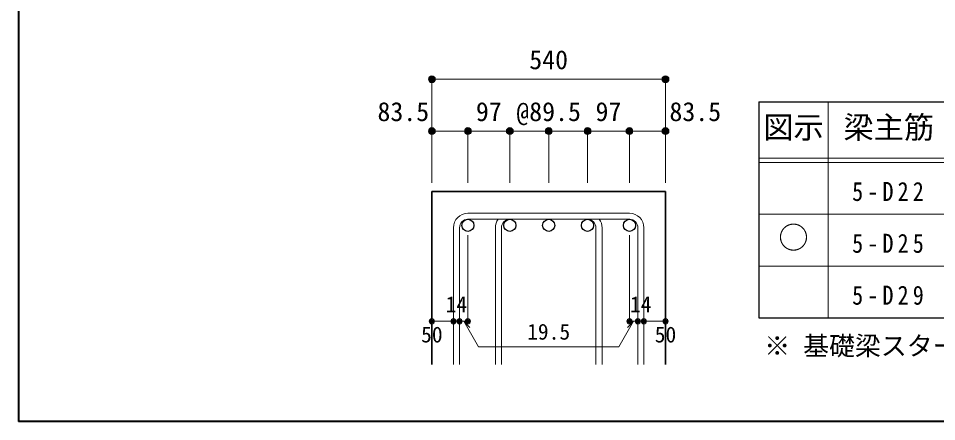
# Model space of a CAD drawing. Units: millimetres at full size, sheet at 1:20. Extents: x -3982 to 3969, y -2797 to 2801.
# Drawn here: x -3982 to -1856, y -2797 to -1864 of the extents above; entities that cross this region are included whole.
import ezdxf
from ezdxf.enums import TextEntityAlignment as Align

# ---------------------------------------------------------------- set-up
doc = ezdxf.new("R2010")
doc.units = ezdxf.units.MM
doc.header["$LTSCALE"] = 20
doc.header["$PDMODE"] = 32
doc.header["$PDSIZE"] = 12
for name, color, linetype, lineweight in [('6-1_躯体線', 2, 'Continuous', 35), ('6-5_梁主筋', 7, 'Continuous', 18), ('6-6_S.T.P.', 7, 'Continuous', 18), ('6-7_文字', 7, 'Continuous', 18), ('6-D_寸法', 4, 'Continuous', 9), ('6-E_枠', 7, 'Continuous', 18), ('F-0_枠', 6, 'Continuous', 40)]:
    doc.layers.add(name, color=color, linetype=linetype, lineweight=lineweight)
doc.styles.add('ＭＳ ゴシック', font='')
doc.styles.get('ＭＳ ゴシック').set_extended_font_data('MS Gothic')

msp = doc.modelspace()

# ---------------------------------------------------------------- linework, layer by layer
at = {"layer": '6-1_躯体線'}
for p, q in [((-3024.37, -2264.67), (-3024.37, -2664.67)), ((-3024.37, -2264.67), (-2483.37, -2264.67)), ((-2483.37, -2264.67), (-2483.37, -2664.67))]:
    msp.add_line(p, q, dxfattribs=at)
at = {"layer": '6-5_梁主筋', "color": 3, "lineweight": 25}
for centre in [(-2940.87, -2342.67), (-2843.87, -2342.67), (-2753.87, -2342.67), (-2663.87, -2342.67), (-2566.87, -2342.67)]:
    msp.add_circle(centre, 14, dxfattribs=at)
at = {"layer": '6-6_S.T.P.'}
for p, q in [((-2566.87, -2314.67), (-2940.87, -2314.67)), ((-2566.87, -2328.67), (-2940.87, -2328.67)), ((-2974.37, -2348.17), (-2974.37, -2664.67)), ((-2960.37, -2348.17), (-2960.37, -2664.67)), ((-2877.37, -2348.17), (-2877.37, -2664.67)), ((-2863.37, -2348.17), (-2863.37, -2664.67)), ((-2644.37, -2348.17), (-2644.37, -2664.67)), ((-2630.37, -2348.17), (-2630.37, -2664.67)), ((-2547.37, -2348.17), (-2547.37, -2664.67)), ((-2533.37, -2348.17), (-2533.37, -2664.67))]:
    msp.add_line(p, q, dxfattribs=at)
for centre, radius, start, end in [((-2940.87, -2348.17), 33.5, 90, 180), ((-2566.87, -2348.17), 33.5, 0, 90), ((-2940.87, -2348.17), 19.5, 90, 180), ((-2843.87, -2348.17), 33.5, 144.40235, 180), ((-2843.87, -2348.17), 19.5, 90, 180), ((-2663.87, -2348.17), 19.5, 0, 90), ((-2663.87, -2348.17), 33.5, 0, 35.59765), ((-2566.87, -2348.17), 19.5, 0, 90)]:
    msp.add_arc(centre, radius, start, end, dxfattribs=at)
at = {"layer": '6-D_寸法'}
for p, q in [((-3024.37, -2004.67), (-3024.37, -2124.67)), ((-3024.37, -2004.67), (-2483.37, -2004.67)), ((-2483.37, -2004.67), (-2483.37, -2124.67)), ((-3024.37, -2124.67), (-3024.37, -2244.67)), ((-3024.37, -2124.67), (-2940.87, -2124.67)), ((-2940.87, -2124.67), (-2940.87, -2244.67)), ((-2940.87, -2124.67), (-2843.87, -2124.67)), ((-2843.87, -2124.67), (-2843.87, -2244.67)), ((-2843.87, -2124.67), (-2753.87, -2124.67)), ((-2753.87, -2124.67), (-2753.87, -2244.67)), ((-2753.87, -2124.67), (-2663.87, -2124.67)), ((-2663.87, -2124.67), (-2663.87, -2244.67)), ((-2663.87, -2124.67), (-2566.87, -2124.67)), ((-2566.87, -2124.67), (-2566.87, -2244.67)), ((-2566.87, -2124.67), (-2483.37, -2124.67)), ((-2483.37, -2124.67), (-2483.37, -2244.67)), ((-2940.87, -2564.67), (-2940.87, -2365.34)), ((-2566.87, -2564.67), (-2566.87, -2365.34)), ((-3024.37, -2564.67), (-2974.37, -2564.67)), ((-2974.37, -2564.67), (-2940.87, -2564.67)), ((-2950.62, -2564.67), (-2936.47, -2578.81)), ((-2950.62, -2564.67), (-2916.39, -2623.95)), ((-2557.12, -2564.67), (-2591.34, -2623.95)), ((-2557.12, -2564.67), (-2571.26, -2578.81)), ((-2566.87, -2564.67), (-2483.37, -2564.67)), ((-2547.37, -2564.67), (-2533.37, -2564.67)), ((-2916.39, -2623.95), (-2591.34, -2623.95))]:
    msp.add_line(p, q, dxfattribs=at)
for centre, radius in [((-3024.37, -2004.67), 8), ((-3024.37, -2004.67), 7.2), ((-3024.37, -2004.67), 6.4), ((-2483.37, -2004.67), 8), ((-2483.37, -2004.67), 7.2), ((-2483.37, -2004.67), 6.4), ((-3024.37, -2004.67), 5.6), ((-3024.37, -2004.67), 4.8), ((-3024.37, -2004.67), 4), ((-3024.37, -2004.67), 3.2), ((-3024.37, -2004.67), 2.4), ((-3024.37, -2004.67), 1.6), ((-3024.37, -2004.67), 0.8), ((-2483.37, -2004.67), 5.6), ((-2483.37, -2004.67), 4.8), ((-2483.37, -2004.67), 4), ((-2483.37, -2004.67), 3.2), ((-2483.37, -2004.67), 2.4), ((-2483.37, -2004.67), 1.6), ((-2483.37, -2004.67), 0.8), ((-3024.37, -2124.67), 8), ((-3024.37, -2124.67), 7.2), ((-3024.37, -2124.67), 6.4), ((-3024.37, -2124.67), 5.6), ((-3024.37, -2124.67), 4.8), ((-3024.37, -2124.67), 4), ((-3024.37, -2124.67), 3.2), ((-3024.37, -2124.67), 2.4), ((-3024.37, -2124.67), 1.6), ((-3024.37, -2124.67), 0.8), ((-2940.87, -2124.67), 8), ((-2940.87, -2124.67), 7.2), ((-2940.87, -2124.67), 6.4), ((-2940.87, -2124.67), 5.6), ((-2940.87, -2124.67), 4.8), ((-2940.87, -2124.67), 4), ((-2940.87, -2124.67), 3.2), ((-2940.87, -2124.67), 2.4), ((-2940.87, -2124.67), 1.6), ((-2940.87, -2124.67), 0.8), ((-2843.87, -2124.67), 8), ((-2843.87, -2124.67), 7.2), ((-2843.87, -2124.67), 6.4), ((-2843.87, -2124.67), 5.6), ((-2843.87, -2124.67), 4.8), ((-2843.87, -2124.67), 4), ((-2843.87, -2124.67), 3.2), ((-2843.87, -2124.67), 2.4), ((-2843.87, -2124.67), 1.6), ((-2843.87, -2124.67), 0.8), ((-2753.87, -2124.67), 8), ((-2753.87, -2124.67), 7.2), ((-2753.87, -2124.67), 6.4), ((-2753.87, -2124.67), 5.6), ((-2753.87, -2124.67), 4.8), ((-2753.87, -2124.67), 4), ((-2753.87, -2124.67), 3.2), ((-2753.87, -2124.67), 2.4), ((-2753.87, -2124.67), 1.6), ((-2753.87, -2124.67), 0.8), ((-2663.87, -2124.67), 8), ((-2663.87, -2124.67), 7.2), ((-2663.87, -2124.67), 6.4), ((-2663.87, -2124.67), 5.6), ((-2663.87, -2124.67), 4.8), ((-2663.87, -2124.67), 4), ((-2663.87, -2124.67), 3.2), ((-2663.87, -2124.67), 2.4), ((-2663.87, -2124.67), 1.6), ((-2663.87, -2124.67), 0.8), ((-2566.87, -2124.67), 8), ((-2566.87, -2124.67), 7.2), ((-2566.87, -2124.67), 6.4), ((-2566.87, -2124.67), 5.6), ((-2566.87, -2124.67), 4.8), ((-2566.87, -2124.67), 4), ((-2566.87, -2124.67), 3.2), ((-2566.87, -2124.67), 2.4), ((-2566.87, -2124.67), 1.6), ((-2566.87, -2124.67), 0.8), ((-2483.37, -2124.67), 8), ((-2483.37, -2124.67), 7.2), ((-2483.37, -2124.67), 6.4), ((-2483.37, -2124.67), 5.6), ((-2483.37, -2124.67), 4.8), ((-2483.37, -2124.67), 4), ((-2483.37, -2124.67), 3.2), ((-2483.37, -2124.67), 2.4), ((-2483.37, -2124.67), 1.6), ((-2483.37, -2124.67), 0.8), ((-3024.37, -2564.67), 4), ((-3024.37, -2564.67), 3.6), ((-3024.37, -2564.67), 3.2), ((-3024.37, -2564.67), 2.8), ((-3024.37, -2564.67), 2.4), ((-3024.37, -2564.67), 2), ((-3024.37, -2564.67), 1.6), ((-3024.37, -2564.67), 1.2), ((-3024.37, -2564.67), 0.8), ((-3024.37, -2564.67), 0.4), ((-2974.37, -2564.67), 4), ((-2974.37, -2564.67), 3.6), ((-2974.37, -2564.67), 3.2), ((-2974.37, -2564.67), 2.8), ((-2974.37, -2564.67), 2.4), ((-2974.37, -2564.67), 2), ((-2974.37, -2564.67), 1.6), ((-2974.37, -2564.67), 1.2), ((-2974.37, -2564.67), 0.8), ((-2974.37, -2564.67), 0.4), ((-2960.37, -2564.67), 4), ((-2960.37, -2564.67), 3.6), ((-2960.37, -2564.67), 3.2), ((-2960.37, -2564.67), 2.8), ((-2960.37, -2564.67), 2.4), ((-2960.37, -2564.67), 2), ((-2960.37, -2564.67), 1.6), ((-2960.37, -2564.67), 1.2), ((-2960.37, -2564.67), 0.8), ((-2960.37, -2564.67), 0.4), ((-2940.87, -2564.67), 4), ((-2940.87, -2564.67), 3.6), ((-2940.87, -2564.67), 3.2), ((-2940.87, -2564.67), 2.8), ((-2940.87, -2564.67), 2.4), ((-2940.87, -2564.67), 2), ((-2940.87, -2564.67), 1.6), ((-2940.87, -2564.67), 1.2), ((-2940.87, -2564.67), 0.8), ((-2940.87, -2564.67), 0.4), ((-2566.87, -2564.67), 4), ((-2566.87, -2564.67), 3.6), ((-2566.87, -2564.67), 3.2), ((-2566.87, -2564.67), 2.8), ((-2566.87, -2564.67), 2.4), ((-2566.87, -2564.67), 2), ((-2566.87, -2564.67), 1.6), ((-2566.87, -2564.67), 1.2), ((-2566.87, -2564.67), 0.8), ((-2566.87, -2564.67), 0.4), ((-2547.37, -2564.67), 4), ((-2547.37, -2564.67), 3.6), ((-2547.37, -2564.67), 3.2), ((-2547.37, -2564.67), 2.8), ((-2547.37, -2564.67), 2.4), ((-2547.37, -2564.67), 2), ((-2547.37, -2564.67), 1.6), ((-2547.37, -2564.67), 1.2), ((-2547.37, -2564.67), 0.8), ((-2547.37, -2564.67), 0.4), ((-2533.37, -2564.67), 4), ((-2533.37, -2564.67), 3.6), ((-2533.37, -2564.67), 3.2), ((-2533.37, -2564.67), 2.8), ((-2533.37, -2564.67), 2.4), ((-2533.37, -2564.67), 2), ((-2533.37, -2564.67), 1.6), ((-2533.37, -2564.67), 1.2), ((-2533.37, -2564.67), 0.8), ((-2533.37, -2564.67), 0.4), ((-2483.37, -2564.67), 4), ((-2483.37, -2564.67), 3.6), ((-2483.37, -2564.67), 3.2), ((-2483.37, -2564.67), 2.8), ((-2483.37, -2564.67), 2.4), ((-2483.37, -2564.67), 2), ((-2483.37, -2564.67), 1.6), ((-2483.37, -2564.67), 1.2), ((-2483.37, -2564.67), 0.8), ((-2483.37, -2564.67), 0.4)]:
    msp.add_circle(centre, radius, dxfattribs=at)
at = {"layer": '6-D_寸法', "color": 7}
for p in [(-3024.37, -2004.67), (-2483.37, -2004.67), (-3024.37, -2124.67), (-2940.87, -2124.67), (-2843.87, -2124.67), (-2753.87, -2124.67), (-2663.87, -2124.67), (-2566.87, -2124.67), (-2483.37, -2124.67), (-3024.37, -2564.67), (-2974.37, -2564.67), (-2960.37, -2564.67), (-2940.87, -2564.67), (-2566.87, -2564.67), (-2547.37, -2564.67), (-2533.37, -2564.67), (-2483.37, -2564.67)]:
    msp.add_point(p, dxfattribs=at)
at = {"layer": '6-E_枠', "color": 3, "lineweight": 25}
for p, q in [((-2267.02, -2056.95), (-2267.02, -2556.95)), ((-2267.02, -2056.95), (-825.33, -2056.95)), ((-2267.02, -2556.95), (-825.33, -2556.95))]:
    msp.add_line(p, q, dxfattribs=at)
at = {"layer": '6-E_枠'}
for p, q in [((-2107.02, -2056.95), (-2107.02, -2556.95)), ((-2267.02, -2186.95), (-825.33, -2186.95)), ((-2267.02, -2196.95), (-825.33, -2196.95)), ((-2267.02, -2316.95), (-825.33, -2316.95)), ((-2267.02, -2436.95), (-825.33, -2436.95))]:
    msp.add_line(p, q, dxfattribs=at)
at = {"layer": 'F-0_枠'}
for p in [(-3981.92, 2800.77), (3969.4, -2796.83)]:
    msp.add_line(p, (-3981.92, -2796.83), dxfattribs=at)

# ---------------------------------------------------------------- texts
at = {"layer": '6-7_文字', "color": 2, "style": 'ＭＳ ゴシック'}
for s, p in [('梁主筋', (-2071.17, -2156.95)), ('図示', (-2257.02, -2156.95)), ('○', (-2222.02, -2411.95))]:
    msp.add_text(s, height=51.32, dxfattribs=at).set_placement(p, align=Align.BOTTOM_LEFT)
at = {"layer": '6-7_文字', "style": 'ＭＳ ゴシック'}
msp.add_text('※ 基礎梁スターラップ     D13 @150', height=43.99, dxfattribs=at).set_placement((-2254.64, -2656.67), align=Align.BOTTOM_LEFT)
at = {"layer": '6-7_文字', "char_height": 43.99, "attachment_point": 7, "style": 'ＭＳ ゴシック'}
for s, insert in [('\\T1.38;\\W0.85;5-D22', (-2051.17, -2286.95)), ('\\T1.38;\\W0.85;5-D25', (-2051.17, -2406.95)), ('\\T1.38;\\W0.85;5-D29', (-2051.17, -2526.95))]:
    msp.add_mtext(s, dxfattribs=dict(at, insert=insert))
at = {"layer": '6-D_寸法', "style": 'ＭＳ ゴシック'}
for s, height, p in [('540', 43.99, (-2798.87, -1994.67)), ('83.5', 43.99, (-3150.38, -2114.67)), ('97', 43.99, (-2922.37, -2114.67)), ('@89.5', 43.99, (-2828.87, -2114.67)), ('97', 43.99, (-2645.37, -2114.67)), ('83.5', 43.99, (-2474.26, -2114.67)), ('14', 36.66, (-2992.55, -2554.68)), ('14', 36.66, (-2565.72, -2554.68)), ('19.5', 36.66, (-2803.87, -2618.14)), ('50', 36.66, (-3049.37, -2624.67)), ('50', 36.66, (-2508.37, -2624.67))]:
    msp.add_text(s, height=height, dxfattribs=at).set_placement(p, align=Align.BOTTOM_LEFT)

doc.saveas('drawing.dxf')
